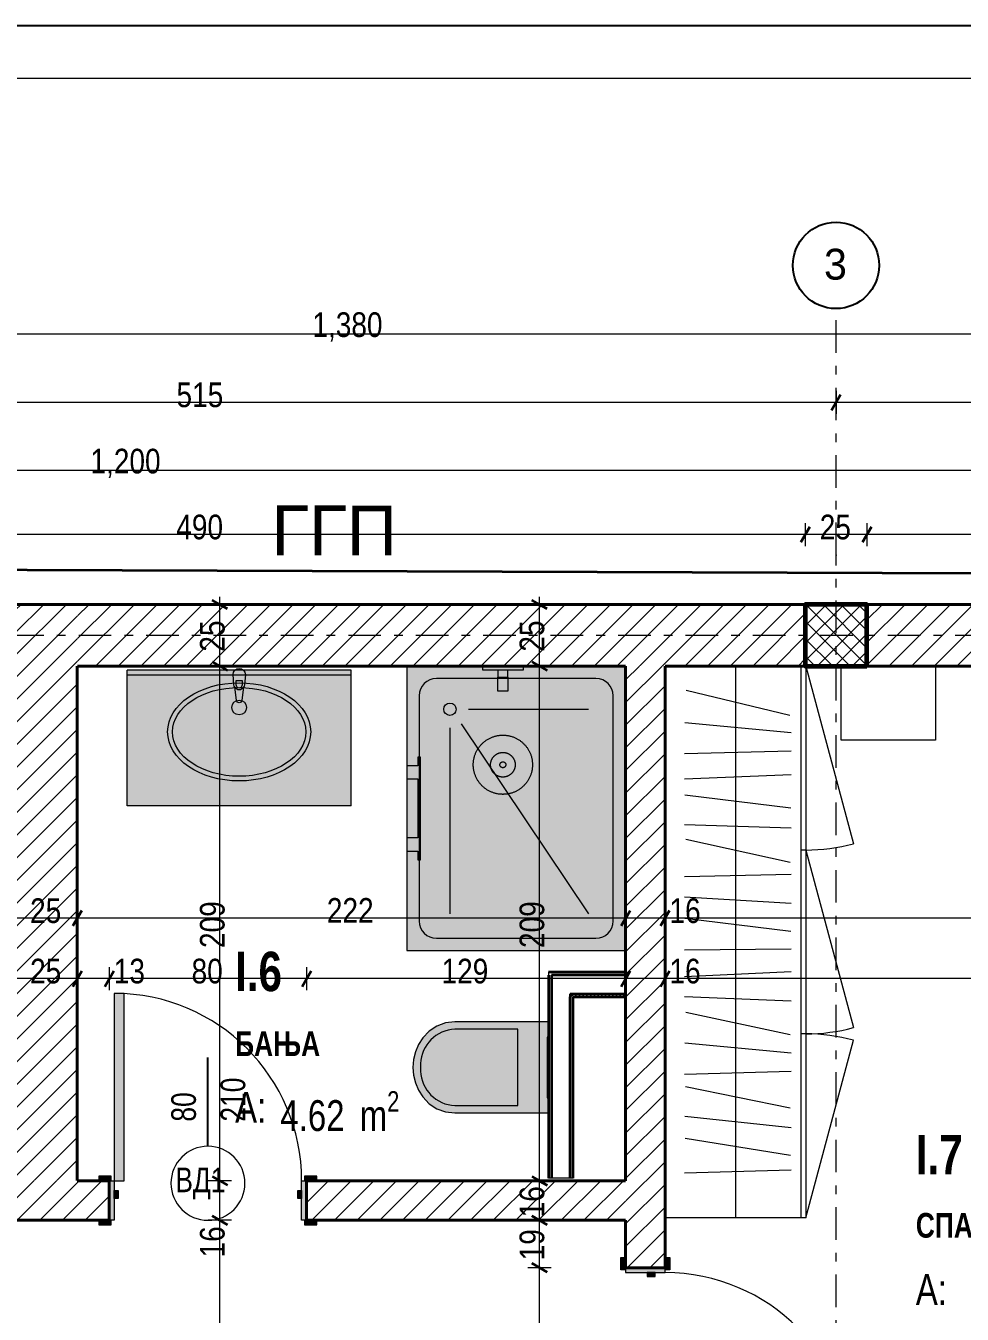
# Model space of a CAD drawing. Extents: x 1230 to 300706, y -1407 to 36108.
# Drawn here: x 66690 to 70488, y 11849 to 17075 of the extents above; entities that cross this region are included whole.
import ezdxf

# ---------------------------------------------------------------- set-up
doc = ezdxf.new("R2010")
doc.units = 0
doc.header["$LTSCALE"] = 5
doc.header["$MEASUREMENT"] = 0
doc.set_wipeout_variables(frame=1)
for name, pattern in [('- Двойно прекъснати линии', [1093.611073, 529.166651, -211.666656, 141.111112, -211.666656]), ('Wipeout_Contour', [100000, 0, -100000]), ('Скрита линия (1)', [317.5, 211.666667, -105.833333])]:
    doc.linetypes.add(name, pattern=pattern)
for name, color, linetype, lineweight in [('1', 255, 'Continuous', 13), ('101', 253, 'Continuous', 15), ('177', 7, 'Continuous', 15), ('2', 8, 'Continuous', 15), ('27', 7, 'Continuous', 40), ('4', 43, 'Continuous', 20), ('46', 9, 'Continuous', 35), ('47', 7, 'Continuous', 60), ('5', 7, 'Continuous', 25), ('7', 7, 'Continuous', 25), ('75', 165, 'Continuous', 20), ('85', 254, 'Continuous', 20), ('dimenzija', 7, 'Continuous', 13), ('gradezna_linija', 7, 'Continuous', 53), ('Pecat', 7, 'Continuous', 25), ('U-3.2 LINIJA NA PARCELA', 82, 'Continuous', 50)]:
    doc.layers.add(name, color=color, linetype=linetype, lineweight=lineweight)
for name, color, linetype, lineweight, true_color in [('160', 7, 'Continuous', 35, 0xb4a35c), ('168', 7, 'Continuous', 15, 0x5e5e5e), ('179', 7, 'Continuous', 0, 0xb7d9ff), ('184', 7, 'Continuous', 0, 0xe8e8e8), ('3', 7, 'Continuous', 18, 0x7c7c7c), ('45', 7, 'Continuous', 35, 0x404040), ('89', 7, 'Continuous', 20, 0x111111)]:
    doc.layers.add(name, color=color, linetype=linetype, lineweight=lineweight, true_color=true_color)
doc.layers.add('4 _ - Фрагмент - Чертежи.2D Elements', color=7, linetype='Continuous')
doc.layers.add('7 _ - Основни елементи.2D Elements', color=7, linetype='Continuous')
doc.styles.add('GENERATED_STYLE_4', font='arial.ttf')
doc.styles.add('GENERATED_STYLE_5', font='arialbd.ttf')
doc.styles.add('GENERATED_STYLE_6', font='Cambria Math.ttf')
doc.styles.add('PECAT', font='arial.ttf', dxfattribs={"height": 1.5})
pattern_1 = [(45, (4240.815, 9842.58), (-45.96194, 45.96194), [])]
pattern_2 = [(0, (4240.82, 9842.58), (0, 100), [0, -15])]

# ---------------------------------------------------------------- blocks, each defined once
blk = doc.blocks.new('A$C7bff3a25')
at = {"layer": 'gradezna_linija', "linetype": 'Continuous', "lineweight": 35}
blk.add_lwpolyline([(27.4767, 15.5431), (28.7793, 14.3009), (33.5412, 19.2943), (32.2385, 20.5366), (23.5543, 28.8181), (18.7924, 23.8247)], close=True, dxfattribs=at).dxf.unprotected_set("ltscale", 0)
at = {"layer": 'U-3.2 LINIJA NA PARCELA', "color": 84, "linetype": 'Continuous', "lineweight": 35, "true_color": 0x2aa800}
blk.add_lwpolyline([(35.2013, 17.8534), (21.8631, 30.663)], dxfattribs=at)
at = {"layer": 'Pecat', "color": 84, "true_color": 0x2aa800, "style": 'PECAT'}
blk.add_text('ГГП', height=0.20214, rotation=316.3675, dxfattribs=at).set_placement((28.4574, 24.4178))

msp = doc.modelspace()

# ---------------------------------------------------------------- hatches: boundary and pattern name
at = {"layer": '177', "linetype": 'Continuous', "lineweight": 15}
h = msp.add_hatch(dxfattribs=at)
h.set_pattern_fill('8_ГИПС_02_0001', color=256, scale=50, style=0, pattern_type=2)
h.set_pattern_definition(pattern_2)
h.paths.add_polyline_path([(68897.8, 13148.5), (68909.8, 13136.5), (68909.8, 13148.5)])
at = {"layer": '179', "linetype": 'Continuous', "lineweight": 0}
for points in [[(68235.3, 14478.1), (68235.3, 13324.1), (69122.4, 13324.1), (69122.4, 14478.1)], [(68541.8, 14478.1), (68541.8, 14463.1), (68604.8, 14463.1), (68604.8, 14433.1), (68602.8, 14433.1), (68602.8, 14378.1), (68646.8, 14378.1), (68646.8, 14433.1), (68644.8, 14433.1), (68644.8, 14463.1), (68707.8, 14463.1), (68707.8, 14478.1)], [(68009.8, 13911.5), (68009.8, 14461.5), (67101, 14461.5), (67101, 13911.5)], [(67580.4, 14444, 1), (67530.4, 14444), (67534.4, 14402.1, 0.12102), (67537.7, 14392.6), (67544.3, 14339.6, 0.882566), (67566.5, 14339.6), (67573.1, 14392.6, 0.12102), (67576.4, 14402.1)], [(68290.3, 13693.1), (68290.3, 14109.1), (68279.3, 14109.1), (68279.3, 14074.1), (68235.3, 14074.1), (68235.3, 14021.1), (68279.3, 14021.1), (68279.3, 13781.1), (68235.3, 13781.1), (68235.3, 13728.1), (68279.3, 13728.1), (68279.3, 13693.1)], [(68429.8, 12665.7), (68809.8, 12665.7), (68809.8, 13035.7), (68429.8, 13035.7), (68392.4, 13031.4), (68357.1, 13018.5), (68325.7, 12998), (68299.8, 12970.7), (68282.6, 12943.5), (68270, 12913.9), (68262.4, 12882.7), (68259.8, 12850.7), (68262.4, 12818.7), (68270, 12787.5), (68282.6, 12757.9), (68299.8, 12730.7), (68325.7, 12703.4), (68357.1, 12682.9), (68392.4, 12670)], [(68809.8, 12727.7), (68809.8, 12973.7), (68804.8, 12973.7), (68804.8, 12727.7)]]:
    msp.add_hatch(color=256, dxfattribs=at).paths.add_polyline_path(points)

# ---------------------------------------------------------------- linework, layer by layer
at = {"layer": '1', "linetype": '- Двойно прекъснати линии', "lineweight": 13, "ltscale": 0.05}
msp.add_line((69975.8, 14928.4), (69975.8, 15928.4), dxfattribs=at)
at = {"layer": '1', "linetype": '- Двойно прекъснати линии', "lineweight": 13}
msp.add_point((69975.8, 14928.4), dxfattribs=at)
msp.add_point((69975.8, 14928.4), dxfattribs=at)
at = {"layer": '101', "linetype": 'Continuous', "lineweight": 15}
for p, q in [((67088.8, 13150.7), (67048.8, 13150.7)), ((67088.8, 12390.7), (67088.8, 13150.7)), ((67064.8, 12350.7), (67064.8, 12318.7)), ((67792.8, 12318.7), (67792.8, 12350.7)), ((69210.4, 12002.1), (69242.4, 12002.1))]:
    msp.add_line(p, q, dxfattribs=at)
at = {"layer": '160', "linetype": 'Continuous', "lineweight": 35}
for p, q in [((68821.8, 13224.5), (68821.8, 13148.5)), ((68897.8, 13224.5), (68821.8, 13224.5)), ((68821.8, 13224.5), (68821.8, 13148.5)), ((68897.8, 13148.5), (68897.8, 13136.5)), ((68897.8, 13148.5), (68897.8, 13136.5))]:
    msp.add_line(p, q, dxfattribs=at)
at = {"layer": '177', "linetype": 'Continuous', "lineweight": 15, "flags": 128}
msp.add_lwpolyline([(68809.8, 13236.5), (68809.8, 13224.5)], dxfattribs=at)
at = {"layer": '2', "linetype": 'Continuous', "lineweight": 15, "flags": 128}
msp.add_lwpolyline([(67278.8, 12380.7, 1), (67578.8, 12380.7, 1)], format="xyb", close=True, dxfattribs=at)
at = {"layer": '4', "linetype": 'Continuous', "lineweight": 20}
for p, q in [((69567.9, 14478.1), (69567.9, 12240.7)), ((69833.5, 14478.1), (69833.5, 12240.7)), ((69853.5, 14478.1), (69833.5, 14478.1)), ((69853.5, 14478.1), (70046.6, 13757.7)), ((69996.4, 14178.1), (69996.4, 14478.1)), ((69996.4, 14478.1), (70378.7, 14478.1)), ((70378.7, 14478.1), (70378.7, 14178.1)), ((69788.4, 14277.3), (69367.5, 14379)), ((69793.5, 14207.5), (69362.4, 14248.8)), ((70378.7, 14178.1), (69996.4, 14178.1)), ((69794.4, 14133.7), (69361.5, 14122.6)), ((69794.3, 14036.6), (69361.6, 14019.7)), ((69792.8, 13901.5), (69363.1, 13954.8)), ((69794.3, 13821.3), (69361.5, 13835)), ((69789.3, 13681), (69366.6, 13775.3)), ((69853.5, 13732.3), (69833.5, 13732.3)), ((69853.5, 13732.3), (70046.6, 13011.9)), ((69794.4, 13632.6), (69361.5, 13623.7)), ((69794.1, 13515.2), (69361.8, 13541.1)), ((69792.9, 13401.8), (69363, 13454.5)), ((69794.5, 13329.9), (69361.4, 13326.4)), ((69794.2, 13238.1), (69361.7, 13218.2)), ((69794.3, 13119.6), (69361.6, 13136.7)), ((69789.6, 12982.6), (69366.3, 13073.7)), ((69853.5, 12986.5), (69833.5, 12986.5)), ((69853.5, 12240.7), (70046.6, 12961.1)), ((69793.5, 12907.7), (69362.4, 12948.6)), ((69794.4, 12834.1), (69361.5, 12822.2)), ((69790, 12684.6), (69365.9, 12771.7)), ((69793.3, 12605.4), (69362.6, 12650.9)), ((69791.7, 12493.7), (69364.2, 12562.6)), ((69794.4, 12434.3), (69361.5, 12422))]:
    msp.add_line(p, q, dxfattribs=at)
at = {"layer": '4', "linetype": 'Continuous', "lineweight": 20, "flags": 128}
msp.add_lwpolyline([(69853.5, 14478.1), (69853.5, 12240.7), (69282.4, 12240.7), (69282.4, 14478.1)], close=True, dxfattribs=at)
at = {"layer": '4', "linetype": 'Continuous', "lineweight": 20}
for centre, start, end in [((69853.5, 14478.1), 270, 285), ((69853.5, 13732.3), 270, 285), ((69853.5, 12240.7), 75, 90)]:
    msp.add_arc(centre, 745.8, start, end, dxfattribs=at)
at = {"layer": '4 _ - Фрагмент - Чертежи.2D Elements', "linetype": 'Continuous', "lineweight": 25, "ltscale": 0.01}
msp.add_lwpolyline([(77766.9, 17075.4), (56766.9, 17075.4)], dxfattribs=at)
at = {"layer": '45', "linetype": 'Continuous', "lineweight": 35}
for p, q in [((69957.7, 15516.7), (69993.8, 15579.2)), ((69833.1, 14980.5), (69869.2, 15043)), ((70083.1, 14980.5), (70119.2, 15043)), ((67010.8, 13179.4), (67046.9, 13241.9)), ((67810.8, 13179.4), (67846.9, 13241.9)), ((67445.7, 12408.7), (67508.2, 12372.7)), ((67445.7, 12248.7), (67508.2, 12212.7)), ((68741.9, 12056.2), (68804.4, 12020.1))]:
    msp.add_line(p, q, dxfattribs=at)
at = {"layer": '5', "linetype": 'Continuous', "lineweight": 25}
msp.add_line((67428.8, 12530.7), (67428.8, 12890.7), dxfattribs=at)
at = {"layer": '7', "linetype": 'Continuous', "lineweight": 25}
msp.add_circle((69975.8, 16103.4), 175, dxfattribs=at)
at = {"layer": '75', "linetype": 'Continuous', "lineweight": 20}
for p, q in [((68009.8, 14461.5), (67101, 14461.5)), ((67101, 13911.5), (67101, 14461.5)), ((68009.8, 14441.5), (67101, 14441.5)), ((68009.8, 13911.5), (68009.8, 14461.5)), ((69002.4, 14428.1), (68355.3, 14428.1)), ((68604.8, 14463.1), (68644.8, 14463.1)), ((68604.8, 14433.1), (68644.8, 14433.1)), ((67541.8, 14419.1), (67541.8, 14404.2)), ((67569, 14419.1), (67541.8, 14419.1)), ((67569, 14404.2), (67569, 14419.1)), ((68285.3, 14358.1), (68285.3, 13444.1)), ((69072.4, 13444.1), (69072.4, 14358.1)), ((68485.3, 14303.1), (68972.4, 14303.1)), ((68410.3, 14228.1), (68410.3, 13474.1)), ((68456, 14243.7), (68972.4, 13474.1)), ((68009.8, 13911.5), (67101, 13911.5)), ((68355.3, 13374.1), (69002.4, 13374.1)), ((68684.9, 13005.7), (68429.9, 13005.7)), ((68684.9, 12850.7), (68684.9, 13005.7)), ((68290.6, 12866.3), (68290.6, 12835.1)), ((68684.9, 12695.7), (68684.9, 12850.7)), ((68429.9, 12695.7), (68684.9, 12695.7))]:
    msp.add_line(p, q, dxfattribs=at)
at = {"layer": '75', "linetype": 'Continuous', "lineweight": 20, "flags": 128}
for points in [[(68235.3, 14478.1), (68235.3, 13324.1), (69122.4, 13324.1), (69122.4, 14478.1)], [(68541.8, 14478.1), (68541.8, 14463.1), (68604.8, 14463.1), (68604.8, 14433.1), (68602.8, 14433.1), (68602.8, 14378.1), (68646.8, 14378.1), (68646.8, 14433.1), (68644.8, 14433.1), (68644.8, 14463.1), (68707.8, 14463.1), (68707.8, 14478.1)], [(68290.3, 13693.1), (68290.3, 14109.1), (68279.3, 14109.1), (68279.3, 14074.1), (68235.3, 14074.1), (68235.3, 14021.1), (68279.3, 14021.1), (68279.3, 13781.1), (68235.3, 13781.1), (68235.3, 13728.1), (68279.3, 13728.1), (68279.3, 13693.1)], [(68429.8, 12665.7), (68809.8, 12665.7), (68809.8, 13035.7), (68429.8, 13035.7), (68392.4, 13031.4), (68357.1, 13018.5), (68325.7, 12998), (68299.8, 12970.7), (68282.6, 12943.5), (68270, 12913.9), (68262.4, 12882.7), (68259.8, 12850.7), (68262.4, 12818.7), (68270, 12787.5), (68282.6, 12757.9), (68299.8, 12730.7), (68325.7, 12703.4), (68357.1, 12682.9), (68392.4, 12670)], [(68809.8, 12727.7), (68809.8, 12973.7), (68804.8, 12973.7), (68804.8, 12727.7)]]:
    msp.add_lwpolyline(points, close=True, dxfattribs=at)
msp.add_lwpolyline([(67580.4, 14444), (67576.4, 14402.1, -0.12102), (67573.1, 14392.6), (67566.5, 14339.6, -0.882566), (67544.3, 14339.6), (67537.7, 14392.6, -0.12102), (67534.4, 14402.1), (67530.4, 14444, -1)], format="xyb", close=True, dxfattribs=at)
at = {"layer": '75', "linetype": 'Continuous', "lineweight": 20}
for centre, radius in [((67555.4, 14310.3), 30), ((68410.3, 14303.1), 25)]:
    msp.add_circle(centre, radius, dxfattribs=at)
at = {"layer": '75', "linetype": 'Скрита линия (1)', "lineweight": 20}
for radius in [120, 50, 12]:
    msp.add_circle((68624.8, 14078.1), radius, dxfattribs=at)
at = {"layer": '75', "linetype": 'Continuous', "lineweight": 20}
for centre, radius, start, end in [((68355.3, 14358.1), 70, 90, 180), ((69002.4, 14358.1), 70, 0, 90), ((67555.4, 14404), 21.1, 212.771, 327.229), ((67555.4, 14404.2), 13.6, 180, 0), ((68355.3, 13444.1), 70, 180, 270), ((69002.4, 13444.1), 70, 270, 0), ((68436.7, 12859.6), 146.2, 92.66, 177.3883), ((68436.7, 12841.8), 146.2, 182.6117, 267.34)]:
    msp.add_arc(centre, radius, start, end, dxfattribs=at)
for major_axis, ratio in [((290, 0), 0.686667), ((270, 0), 0.666667)]:
    msp.add_ellipse((67555.4, 14211.5), major_axis=major_axis, ratio=ratio, dxfattribs=at)
at = {"layer": '85', "linetype": 'Continuous', "lineweight": 20, "ltscale": 0.05}
for p, q in [((74901.1, 15824.6), (61101.1, 15824.6)), ((69975.8, 15594.8), (69975.8, 15501)), ((69975.8, 15547.9), (64825.8, 15547.9)), ((72975.8, 15547.9), (69975.8, 15547.9)), ((73101.1, 15271.2), (61101.1, 15271.2)), ((69851.1, 15058.6), (69851.1, 14964.9)), ((70101.1, 15058.6), (70101.1, 14964.9)), ((69851.1, 15011.8), (64948.8, 15011.8)), ((70101.1, 15011.8), (69851.1, 15011.8)), ((72851.1, 15011.8), (70101.1, 15011.8)), ((67028.8, 13257.5), (67028.8, 13163.8)), ((67828.8, 13257.5), (67828.8, 13163.8)), ((67828.8, 13210.6), (67028.8, 13210.6)), ((67523.8, 12390.7), (67430.1, 12390.7)), ((67477, 12230.7), (67477, 12390.7)), ((67523.8, 12230.7), (67430.1, 12230.7)), ((67477, 11128.1), (67477, 12230.7)), ((68820, 12038.1), (68726.3, 12038.1)), ((68773.2, 11238.1), (68773.2, 12038.1))]:
    msp.add_line(p, q, dxfattribs=at)
at = {"layer": '89', "linetype": 'Continuous', "lineweight": 20, "flags": 128}
msp.add_lwpolyline([(73101.1, 7828.1), (74901.1, 7828.1), (74901.1, 14728.1), (73101.1, 14728.1), (61101.1, 14728.1), (61101.1, 7828.1)], close=True, dxfattribs=at)

# ---------------------------------------------------------------- texts
at = {"layer": '1', "linetype": 'Continuous', "lineweight": 13, "attachment_point": 1}
for s, insert, char_height, style in [('\\A1;{\\pql;\\pt0;\\fCentury Gothic|b0|i0|c0|p34;3}', (69927, 16170.9), 125, 'GENERATED_STYLE_6'), ('\\A1;{\\W0.800000x;\\pql;\\pt0;\\fCentury Gothic|b1|i0|c204|p34;I.6}', (67538.8, 13319.8), 160, 'GENERATED_STYLE_5'), ('\\A1;{\\W0.800000x;\\pql;\\pt0,1;\\fCentury Gothic|b0|i0|c204|p34;4.62\\fCentury Gothic|b0|i0|c204|p34;\\A1{\\H.66x;\\S^  ;}\\fCentury Gothic|b0|i0|c204|p34; m\\fCentury Gothic|b0|i0|c204|p34;\\A1{\\H.66x;\\S2^  ;}}', (67722.4, 12754.2), 125, 'GENERATED_STYLE_4'), ('\\A1;{\\W0.800000x;\\pql;\\pt0;\\fCentury Gothic|b0|i0|c204|p34;A: }', (67538.8, 12751.1), 125, 'GENERATED_STYLE_4'), ('\\A1;{\\W0.800000x;\\pql;\\pt0;\\fCentury Gothic|b1|i0|c204|p34;I.7}', (70299.4, 12576.8), 160, 'GENERATED_STYLE_5'), ('\\A1;{\\W0.800000x;\\pql;\\pt0;\\fCentury Gothic|b0|i0|c204|p34;A: }', (70299.4, 12012.1), 125, 'GENERATED_STYLE_4')]:
    msp.add_mtext(s, dxfattribs=dict(at, insert=insert, char_height=char_height, style=style))
at = {"layer": '46', "linetype": 'Continuous', "lineweight": 35, "char_height": 100}
for s, insert, attachment_point, style in [('\\A1;{\\W0.850000x;\\pql;\\fCentury Gothic|b0|i0|c0|p34;1,380}', (67852.3, 15794.5), 7, 'GENERATED_STYLE_6'), ('\\A1;{\\W0.850000x;\\pql;\\fCentury Gothic|b0|i0|c0|p34;515}', (67301.2, 15527.1), 7, 'GENERATED_STYLE_6'), ('\\A1;{\\W0.850000x;\\pql;\\fCentury Gothic|b0|i0|c0|p34;1,200}', (66952.3, 15241.1), 7, 'GENERATED_STYLE_6'), ('\\A1;{\\W0.850000x;\\pql;\\fCentury Gothic|b0|i0|c0|p34;490}', (67300.4, 14991), 7, 'GENERATED_STYLE_6'), ('\\A1;{\\W0.850000x;\\pql;\\fCentury Gothic|b0|i0|c0|p34;25}', (69909.7, 14991), 7, 'GENERATED_STYLE_6'), ('\\A1;{\\W0.850000x;\\pql;\\fCentury Gothic|b0|i0|c0|p34;222}', (67911, 13437.4), 7, 'GENERATED_STYLE_6'), ('\\A1;{\\W0.850000x;\\pql;\\fCentury Gothic|b0|i0|c0|p34;16}', (69300.4, 13434.9), 7, 'GENERATED_STYLE_6'), ('\\A1;{\\W0.850000x;\\pql;\\fCentury Gothic|b0|i0|c0|p34;13}', (67046.9, 13189.9), 7, 'GENERATED_STYLE_6'), ('\\A1;{\\W0.850000x;\\pql;\\fCentury Gothic|b0|i0|c0|p34;80}', (67362.4, 13189.9), 7, 'GENERATED_STYLE_6'), ('\\A1;{\\W0.850000x;\\pql;\\fCentury Gothic|b0|i0|c0|p34;129}', (68376, 13189.9), 7, 'GENERATED_STYLE_6'), ('\\A1;{\\W0.850000x;\\pql;\\fCentury Gothic|b0|i0|c0|p34;16}', (69300.4, 13189.9), 7, 'GENERATED_STYLE_6'), ('\\A1;{\\W0.800000x;\\pql;\\pt0;\\fCentury Gothic|b1|i0|c204|p34;БАЊА}', (67538.8, 12996.5), 1, 'GENERATED_STYLE_5'), ('\\A1;{\\W0.800000x;\\pql;\\pt0;\\fCentury Gothic|b1|i0|c204|p34;СПАЛНА СОБА}', (70299.4, 12260.1), 1, 'GENERATED_STYLE_5')]:
    msp.add_mtext(s, dxfattribs=dict(at, insert=insert, attachment_point=attachment_point, style=style))
at = {"layer": '46', "linetype": 'Continuous', "lineweight": 35, "char_height": 100, "attachment_point": 7, "rotation": 90, "style": 'GENERATED_STYLE_6'}
for s, insert in [('\\A1;{\\W0.850000x;\\pql;\\fCentury Gothic|b0|i0|c0|p34;209}', (67497.7, 13334.8)), ('\\A1;{\\W0.850000x;\\pql;\\fCentury Gothic|b0|i0|c0|p34;209}', (68793.9, 13334.8)), ('\\A1;{\\W0.850000x;\\pql;\\fCentury Gothic|b0|i0|c0|p34;16}', (67497.7, 12079.8)), ('\\A1;{\\W0.850000x;\\pql;\\fCentury Gothic|b0|i0|c0|p34;19}', (68793.9, 12068))]:
    msp.add_mtext(s, dxfattribs=dict(at, insert=insert))
at = {"layer": '7', "linetype": 'Continuous', "lineweight": 25, "char_height": 100, "attachment_point": 7, "rotation": 90, "style": 'GENERATED_STYLE_4'}
for s, insert in [('\\A1;{\\W0.800000x;\\pql;\\pt1;\\fCentury Gothic|b0|i0|c204|p34;210}', (67581.4, 12630.7)), ('\\A1;{\\W0.800000x;\\pql;\\pt1;\\fCentury Gothic|b0|i0|c204|p34;80}', (67381.4, 12630.7))]:
    msp.add_mtext(s, dxfattribs=dict(at, insert=insert))
at = {"layer": '7', "linetype": 'Continuous', "lineweight": 25, "insert": (67296.6, 12315.5), "char_height": 100, "attachment_point": 7, "style": 'GENERATED_STYLE_4'}
msp.add_mtext('\\A1;{\\W0.800000x;\\pql;\\pt1;\\fCentury Gothic|b0|i0|c204|p34;ВД1}', dxfattribs=at)

# ---------------------------------------------------------------- next in the draw order: wipeouts: each hides what was drawn before it
at = {"linetype": 'Wipeout_Contour', "lineweight": 0, "ltscale": 1358.580623}
msp.add_wipeout([(66898.8, 14728.1), (66898.8, 14478.1), (69851.1, 14478.1), (69851.1, 14728.1)], dxfattribs=at)
at = {"linetype": 'Wipeout_Contour', "lineweight": 0, "ltscale": 1537.690303}
msp.add_wipeout([(72851.1, 14728.1), (70101.1, 14728.1), (70101.1, 14478.1), (72851.1, 14478.1)], dxfattribs=at)

# ---------------------------------------------------------------- next in the draw order: hatches: boundary and pattern name
at = {"layer": '168', "linetype": 'Continuous', "lineweight": 15}
h = msp.add_hatch(dxfattribs=at)
h.set_pattern_fill('COMMON_BRICK_0001', color=256, scale=50, style=0, pattern_type=2)
h.set_pattern_definition(pattern_1)
h.paths.add_polyline_path([(66898.8, 14728.1), (66898.8, 14478.1), (69851.1, 14478.1), (69851.1, 14728.1)])
h = msp.add_hatch(dxfattribs=at)
h.set_pattern_fill('COMMON_BRICK_0001', color=256, scale=50, style=0, pattern_type=2)
h.set_pattern_definition(pattern_1)
h.paths.add_polyline_path([(72851.1, 14728.1), (70101.1, 14728.1), (70101.1, 14478.1), (72851.1, 14478.1)])

# ---------------------------------------------------------------- next in the draw order: linework, layer by layer
at = {"layer": '27', "linetype": 'Continuous', "lineweight": 40, "flags": 128}
for points in [[(69851.1, 14728.1), (66898.8, 14728.1)], [(72851.1, 14728.1), (70101.1, 14728.1)], [(66898.8, 14478.1), (69122.4, 14478.1)], [(69282.4, 14478.1), (69851.1, 14478.1)], [(70101.1, 14478.1), (72851.1, 14478.1)]]:
    msp.add_lwpolyline(points, dxfattribs=at)
at = {"layer": '45', "linetype": 'Continuous', "lineweight": 35}
for p, q in [((67508.2, 14710.1), (67445.7, 14746.2)), ((68804.4, 14710.1), (68741.9, 14746.2)), ((67445.7, 14496.2), (67508.2, 14460.1)), ((68741.9, 14496.2), (68804.4, 14460.1))]:
    msp.add_line(p, q, dxfattribs=at)
at = {"layer": '85', "linetype": 'Continuous', "lineweight": 20, "ltscale": 0.05}
for p, q in [((67477, 14728.1), (67477, 14758.7)), ((68773.2, 14728.1), (68773.2, 14758.7)), ((67523.8, 14728.1), (67430.1, 14728.1)), ((67477, 14478.1), (67477, 14728.1)), ((68820, 14728.1), (68726.3, 14728.1)), ((68773.2, 14478.1), (68773.2, 14728.1)), ((67523.8, 14478.1), (67430.1, 14478.1)), ((67477, 12390.7), (67477, 14478.1)), ((68820, 14478.1), (68726.3, 14478.1))]:
    msp.add_line(p, q, dxfattribs=at)

# ---------------------------------------------------------------- next in the draw order: texts
at = {"layer": '46', "linetype": 'Continuous', "lineweight": 35, "char_height": 100, "attachment_point": 7, "rotation": 90, "style": 'GENERATED_STYLE_6'}
for insert in [(67497.7, 14536.7), (68793.9, 14536.7)]:
    msp.add_mtext('\\A1;{\\W0.850000x;\\pql;\\fCentury Gothic|b0|i0|c0|p34;25}', dxfattribs=dict(at, insert=insert))

# ---------------------------------------------------------------- next in the draw order: wipeouts: each hides what was drawn before it
at = {"linetype": 'Wipeout_Contour', "lineweight": 0, "ltscale": 1209.500862}
msp.add_wipeout([(66898.8, 12390.7), (66898.8, 14728.1), (66648.8, 14728.1), (66648.8, 12390.7)], dxfattribs=at)
at = {"linetype": 'Wipeout_Contour', "lineweight": 0, "ltscale": 1446.459346}
msp.add_wipeout([(70101.1, 14478.1), (70101.1, 14728.1), (69851.1, 14728.1), (69851.1, 14478.1)], dxfattribs=at)
at = {"linetype": 'Wipeout_Contour', "lineweight": 0, "ltscale": 1330.079207}
msp.add_wipeout([(69122.4, 14478.1), (69122.4, 12038.1), (69282.4, 12038.1), (69282.4, 14478.1)], dxfattribs=at)

# ---------------------------------------------------------------- next in the draw order: hatches: boundary and pattern name
at = {"layer": '1', "linetype": 'Continuous', "lineweight": 13}
h = msp.add_hatch(dxfattribs=at)
h.set_pattern_fill('1_БЕТОН_СГЛОБЯЕМИ_ЕЛЕМЕН_E7', color=256, scale=50, style=0, pattern_type=2)
h.set_pattern_definition([(45, (4240.815, 9842.58), (-35.35534, 35.35534), []), (135, (4240.815, 9842.58), (35.35534, 35.35534), [])])
h.paths.add_polyline_path([(70101.1, 14478.1), (70101.1, 14728.1), (69851.1, 14728.1), (69851.1, 14478.1)])
at = {"layer": '168', "linetype": 'Continuous', "lineweight": 15}
h = msp.add_hatch(dxfattribs=at)
h.set_pattern_fill('COMMON_BRICK_0001', color=256, scale=50, style=0, pattern_type=2)
h.set_pattern_definition(pattern_1)
h.paths.add_polyline_path([(66898.8, 12390.7), (66898.8, 14728.1), (66648.8, 14728.1), (66648.8, 12390.7)])
h = msp.add_hatch(dxfattribs=at)
h.set_pattern_fill('COMMON_BRICK_0001', color=256, scale=50, style=0, pattern_type=2)
h.set_pattern_definition(pattern_1)
h.paths.add_polyline_path([(69122.4, 14478.1), (69122.4, 12038.1), (69282.4, 12038.1), (69282.4, 14478.1)])
at = {"layer": '177', "linetype": 'Continuous', "lineweight": 15}
h = msp.add_hatch(dxfattribs=at)
h.set_pattern_fill('8_ГИПС_02_0001', color=256, scale=50, style=0, pattern_type=2)
h.set_pattern_definition(pattern_2)
h.paths.add_polyline_path([(68909.8, 13136.5), (69122.4, 13136.5), (69122.4, 13148.5), (68909.8, 13148.5)])
at = {"layer": '184', "linetype": 'Continuous', "lineweight": 0}
for points in [[(69103.4, 12030.1), (69122.4, 12030.1), (69122.4, 12080.1), (69103.4, 12080.1)], [(69282.4, 12030.1), (69301.4, 12030.1), (69301.4, 12080.1), (69282.4, 12080.1)], [(69122.4, 12018.1), (69282.4, 12018.1), (69282.4, 12038.1), (69122.4, 12038.1)], [(69210.4, 12018.1), (69210.4, 12002.1), (69242.4, 12002.1), (69242.4, 12018.1)]]:
    msp.add_hatch(color=256, dxfattribs=at).paths.add_polyline_path(points)

# ---------------------------------------------------------------- next in the draw order: linework, layer by layer
at = {"layer": '1', "linetype": '- Двойно прекъснати линии', "lineweight": 13, "ltscale": 0.05}
for p, q in [((69975.8, 7503.9), (69975.8, 14928.4)), ((60616.4, 14603.1), (75301.9, 14603.1))]:
    msp.add_line(p, q, dxfattribs=at)
at = {"layer": '1', "linetype": 'Continuous', "lineweight": 13, "flags": 128}
msp.add_lwpolyline([(69122.4, 13148.5), (69122.4, 13224.5)], dxfattribs=at)
at = {"layer": '101', "linetype": 'Continuous', "lineweight": 15}
for p, q in [((69282.4, 12038.1), (69122.4, 12038.1)), ((69122.4, 12038.1), (69122.4, 12018.1)), ((69282.4, 12018.1), (69282.4, 12038.1)), ((69122.4, 12018.1), (69282.4, 12018.1)), ((69210.4, 12018.1), (69210.4, 12002.1)), ((69242.4, 12018.1), (69210.4, 12018.1)), ((69242.4, 12002.1), (69242.4, 12018.1))]:
    msp.add_line(p, q, dxfattribs=at)
msp.add_arc((69282.4, 11258.1), 760, 0, 90, dxfattribs=at)
at = {"layer": '160', "linetype": 'Continuous', "lineweight": 35}
for p, q in [((69122.4, 13224.5), (68897.8, 13224.5)), ((68897.8, 13148.5), (69122.4, 13148.5))]:
    msp.add_line(p, q, dxfattribs=at)
at = {"layer": '160', "linetype": 'Continuous', "lineweight": 35, "flags": 128}
for points in [[(69122.4, 13236.5), (68809.8, 13236.5)], [(68909.8, 13136.5), (69122.4, 13136.5)]]:
    msp.add_lwpolyline(points, dxfattribs=at)
at = {"layer": '177', "linetype": 'Continuous', "lineweight": 15, "flags": 128}
for points in [[(69122.4, 13224.5), (69122.4, 13236.5)], [(69122.4, 13136.5), (69122.4, 13148.5)]]:
    msp.add_lwpolyline(points, dxfattribs=at)
at = {"layer": '27', "linetype": 'Continuous', "lineweight": 40}
for p, q in [((69122.4, 12038.1), (69122.4, 12080.1)), ((69122.4, 12038.1), (69122.4, 12080.1)), ((69122.4, 12038.1), (69122.4, 12080.1)), ((69282.4, 12038.1), (69282.4, 12080.1)), ((69282.4, 12038.1), (69282.4, 12080.1)), ((69282.4, 12038.1), (69282.4, 12080.1)), ((69282.4, 12038.1), (69122.4, 12038.1)), ((69282.4, 12038.1), (69122.4, 12038.1)), ((69282.4, 12038.1), (69122.4, 12038.1))]:
    msp.add_line(p, q, dxfattribs=at)
at = {"layer": '27', "linetype": 'Continuous', "lineweight": 40, "flags": 128}
for points in [[(66898.8, 14728.1), (66648.8, 14728.1)], [(66898.8, 12390.7), (66898.8, 14478.1)], [(69122.4, 14478.1), (69122.4, 12390.7)], [(69282.4, 12038.1), (69282.4, 14478.1)], [(69122.4, 12230.7), (69122.4, 12038.1)]]:
    msp.add_lwpolyline(points, dxfattribs=at)
at = {"layer": '3', "linetype": 'Continuous', "lineweight": 18}
for p, q in [((69103.4, 12030.1), (69103.4, 12080.1)), ((69103.4, 12080.1), (69122.4, 12080.1)), ((69122.4, 12080.1), (69122.4, 12030.1)), ((69282.4, 12030.1), (69282.4, 12080.1)), ((69282.4, 12080.1), (69301.4, 12080.1)), ((69301.4, 12080.1), (69301.4, 12030.1)), ((69122.4, 12030.1), (69103.4, 12030.1)), ((69301.4, 12030.1), (69282.4, 12030.1))]:
    msp.add_line(p, q, dxfattribs=at)
at = {"layer": '45', "linetype": 'Continuous', "lineweight": 35}
for p, q in [((66880.8, 13424.4), (66916.9, 13486.9)), ((69104.3, 13424.4), (69140.4, 13486.9)), ((69264.3, 13424.4), (69300.4, 13486.9)), ((66880.8, 13179.4), (66916.9, 13241.9)), ((69104.3, 13179.4), (69140.4, 13241.9)), ((69264.3, 13179.4), (69300.4, 13241.9))]:
    msp.add_line(p, q, dxfattribs=at)
at = {"layer": '47', "linetype": 'Continuous', "lineweight": 60, "flags": 128}
msp.add_lwpolyline([(70101.1, 14478.1), (70101.1, 14728.1), (69851.1, 14728.1), (69851.1, 14478.1)], close=True, dxfattribs=at)
at = {"layer": '85', "linetype": 'Continuous', "lineweight": 20, "ltscale": 0.05}
for p, q in [((66898.8, 13502.5), (66898.8, 13408.8)), ((69122.4, 13502.5), (69122.4, 13408.8)), ((69282.4, 13502.5), (69282.4, 13408.8)), ((66898.8, 13455.7), (66648.8, 13455.7)), ((69122.4, 13455.7), (66898.8, 13455.7)), ((69282.4, 13455.7), (69122.4, 13455.7)), ((72851.1, 13455.7), (69282.4, 13455.7)), ((66898.8, 13257.5), (66898.8, 13163.8)), ((69122.4, 13257.5), (69122.4, 13163.8)), ((69282.4, 13257.5), (69282.4, 13163.8)), ((66898.8, 13210.6), (66648.8, 13210.6)), ((67028.8, 13210.6), (66898.8, 13210.6)), ((69122.4, 13210.6), (67828.8, 13210.6)), ((69282.4, 13210.6), (69122.4, 13210.6)), ((72851.1, 13210.6), (69282.4, 13210.6))]:
    msp.add_line(p, q, dxfattribs=at)

# ---------------------------------------------------------------- next in the draw order: texts
at = {"layer": '46', "linetype": 'Continuous', "lineweight": 35, "char_height": 100, "attachment_point": 7, "style": 'GENERATED_STYLE_6'}
for insert in [(66707.4, 13434.9), (66707.4, 13189.9)]:
    msp.add_mtext('\\A1;{\\W0.850000x;\\pql;\\fCentury Gothic|b0|i0|c0|p34;25}', dxfattribs=dict(at, insert=insert))

# ---------------------------------------------------------------- next in the draw order: wipeouts: each hides what was drawn before it
at = {"linetype": 'Wipeout_Contour', "lineweight": 0, "ltscale": 1115.430118}
msp.add_wipeout([(65800.8, 12390.7), (65800.8, 12230.7), (67028.8, 12230.7), (67028.8, 12390.7)], dxfattribs=at)
at = {"linetype": 'Wipeout_Contour', "lineweight": 0, "ltscale": 1234.886557}
msp.add_wipeout([(69122.4, 12390.7), (67828.8, 12390.7), (67828.8, 12230.7), (69122.4, 12230.7)], dxfattribs=at)

# ---------------------------------------------------------------- next in the draw order: hatches: boundary and pattern name
at = {"layer": '168', "linetype": 'Continuous', "lineweight": 15}
h = msp.add_hatch(dxfattribs=at)
h.set_pattern_fill('COMMON_BRICK_0001', color=256, scale=50, style=0, pattern_type=2)
h.set_pattern_definition(pattern_1)
h.paths.add_polyline_path([(65800.8, 12390.7), (65800.8, 12230.7), (67028.8, 12230.7), (67028.8, 12390.7)])
h = msp.add_hatch(dxfattribs=at)
h.set_pattern_fill('COMMON_BRICK_0001', color=256, scale=50, style=0, pattern_type=2)
h.set_pattern_definition(pattern_1)
h.paths.add_polyline_path([(69122.4, 12390.7), (67828.8, 12390.7), (67828.8, 12230.7), (69122.4, 12230.7)])
at = {"layer": '184', "linetype": 'Continuous', "lineweight": 0}
for points in [[(67048.8, 13150.7), (67048.8, 12390.7), (67088.8, 12390.7), (67088.8, 13150.7)], [(67036.8, 12409.7), (66986.8, 12409.7), (66986.8, 12390.7), (67036.8, 12390.7)], [(67028.8, 12230.7), (67048.8, 12230.7), (67048.8, 12390.7), (67028.8, 12390.7)], [(67808.8, 12230.7), (67828.8, 12230.7), (67828.8, 12390.7), (67808.8, 12390.7)], [(67820.8, 12390.7), (67870.8, 12390.7), (67870.8, 12409.7), (67820.8, 12409.7)], [(67048.8, 12350.7), (67048.8, 12318.7), (67064.8, 12318.7), (67064.8, 12350.7)], [(67808.8, 12318.7), (67808.8, 12350.7), (67792.8, 12350.7), (67792.8, 12318.7)], [(67036.8, 12230.7), (66986.8, 12230.7), (66986.8, 12211.7), (67036.8, 12211.7)], [(67820.8, 12211.7), (67870.8, 12211.7), (67870.8, 12230.7), (67820.8, 12230.7)]]:
    msp.add_hatch(color=256, dxfattribs=at).paths.add_polyline_path(points)

# ---------------------------------------------------------------- next in the draw order: linework, layer by layer
at = {"layer": '1', "linetype": 'Continuous', "lineweight": 13, "flags": 128}
msp.add_lwpolyline([(68897.8, 12400.7), (68821.8, 12400.7)], dxfattribs=at)
at = {"layer": '101', "linetype": 'Continuous', "lineweight": 15}
for p, q in [((67048.8, 13150.7), (67048.8, 12390.7)), ((67028.8, 12230.7), (67028.8, 12390.7)), ((67028.8, 12390.7), (67048.8, 12390.7)), ((67048.8, 12390.7), (67048.8, 12230.7)), ((67048.8, 12390.7), (67088.8, 12390.7)), ((67808.8, 12230.7), (67808.8, 12390.7)), ((67808.8, 12390.7), (67828.8, 12390.7)), ((67828.8, 12390.7), (67828.8, 12230.7)), ((67048.8, 12350.7), (67064.8, 12350.7)), ((67048.8, 12318.7), (67048.8, 12350.7)), ((67792.8, 12350.7), (67808.8, 12350.7)), ((67808.8, 12350.7), (67808.8, 12318.7)), ((67064.8, 12318.7), (67048.8, 12318.7)), ((67808.8, 12318.7), (67792.8, 12318.7)), ((67048.8, 12230.7), (67028.8, 12230.7)), ((67828.8, 12230.7), (67808.8, 12230.7))]:
    msp.add_line(p, q, dxfattribs=at)
msp.add_arc((67048.8, 12390.7), 760, 0, 90, dxfattribs=at)
at = {"layer": '160', "linetype": 'Continuous', "lineweight": 35}
for p, q in [((68821.8, 13148.5), (68821.8, 12400.7)), ((68897.8, 12400.7), (68897.8, 13136.5))]:
    msp.add_line(p, q, dxfattribs=at)
at = {"layer": '160', "linetype": 'Continuous', "lineweight": 35, "flags": 128}
for points in [[(68809.8, 13224.5), (68809.8, 12400.7)], [(68909.8, 12400.7), (68909.8, 13136.5)]]:
    msp.add_lwpolyline(points, dxfattribs=at)
at = {"layer": '177', "linetype": 'Continuous', "lineweight": 15, "flags": 128}
for points in [[(68821.8, 12400.7), (68809.8, 12400.7)], [(68909.8, 12400.7), (68897.8, 12400.7)]]:
    msp.add_lwpolyline(points, dxfattribs=at)
at = {"layer": '27', "linetype": 'Continuous', "lineweight": 40}
for p, q in [((67028.8, 12390.7), (66986.8, 12390.7)), ((67028.8, 12390.7), (66986.8, 12390.7)), ((67028.8, 12390.7), (66986.8, 12390.7)), ((67028.8, 12390.7), (67028.8, 12230.7)), ((67028.8, 12390.7), (67028.8, 12230.7)), ((67028.8, 12390.7), (67028.8, 12230.7)), ((67828.8, 12390.7), (67870.8, 12390.7)), ((67828.8, 12390.7), (67828.8, 12230.7)), ((67828.8, 12390.7), (67828.8, 12230.7)), ((67828.8, 12390.7), (67828.8, 12230.7)), ((67828.8, 12390.7), (67870.8, 12390.7)), ((67828.8, 12390.7), (67870.8, 12390.7)), ((67028.8, 12230.7), (66986.8, 12230.7)), ((67028.8, 12230.7), (66986.8, 12230.7)), ((67028.8, 12230.7), (66986.8, 12230.7)), ((67828.8, 12230.7), (67870.8, 12230.7)), ((67828.8, 12230.7), (67870.8, 12230.7)), ((67828.8, 12230.7), (67870.8, 12230.7))]:
    msp.add_line(p, q, dxfattribs=at)
at = {"layer": '27', "linetype": 'Continuous', "lineweight": 40, "flags": 128}
for points in [[(67028.8, 12390.7), (66898.8, 12390.7)], [(69122.4, 12390.7), (67828.8, 12390.7)], [(65800.8, 12230.7), (67028.8, 12230.7)], [(67828.8, 12230.7), (69122.4, 12230.7)]]:
    msp.add_lwpolyline(points, dxfattribs=at)
at = {"layer": '3', "linetype": 'Continuous', "lineweight": 18}
for p, q in [((67036.8, 12409.7), (66986.8, 12409.7)), ((66986.8, 12409.7), (66986.8, 12390.7)), ((66986.8, 12390.7), (67036.8, 12390.7)), ((67036.8, 12390.7), (67036.8, 12409.7)), ((67870.8, 12409.7), (67820.8, 12409.7)), ((67820.8, 12409.7), (67820.8, 12390.7)), ((67820.8, 12390.7), (67870.8, 12390.7)), ((67870.8, 12390.7), (67870.8, 12409.7)), ((67036.8, 12230.7), (66986.8, 12230.7)), ((66986.8, 12230.7), (66986.8, 12211.7)), ((67036.8, 12211.7), (67036.8, 12230.7)), ((67870.8, 12230.7), (67820.8, 12230.7)), ((67820.8, 12230.7), (67820.8, 12211.7)), ((67870.8, 12211.7), (67870.8, 12230.7)), ((66986.8, 12211.7), (67036.8, 12211.7)), ((67820.8, 12211.7), (67870.8, 12211.7))]:
    msp.add_line(p, q, dxfattribs=at)
at = {"layer": '45', "linetype": 'Continuous', "lineweight": 35}
for p, q in [((68741.9, 12408.7), (68804.4, 12372.7)), ((68804.4, 12212.7), (68741.9, 12248.7)), ((68741.9, 12248.7), (68804.4, 12212.7))]:
    msp.add_line(p, q, dxfattribs=at)
at = {"layer": '7 _ - Основни елементи.2D Elements', "linetype": 'Continuous', "lineweight": 20, "ltscale": 0.2, "flags": 128}
msp.add_lwpolyline([(58016.9, 16863.5), (77514.3, 16863.5), (77514.3, 2441), (58016.9, 2441)], close=True, dxfattribs=at)
at = {"layer": '85', "linetype": 'Continuous', "lineweight": 20, "ltscale": 0.05}
for p, q in [((68773.2, 12390.7), (68773.2, 14478.1)), ((68820, 12390.7), (68726.3, 12390.7)), ((68773.2, 12230.7), (68773.2, 12390.7)), ((68820, 12230.7), (68726.3, 12230.7)), ((68820, 12230.7), (68726.3, 12230.7)), ((68773.2, 12230.7), (68773.2, 12261.3)), ((68773.2, 12038.1), (68773.2, 12230.7)), ((68773.2, 12200.1), (68773.2, 12230.7))]:
    msp.add_line(p, q, dxfattribs=at)

# ---------------------------------------------------------------- next in the draw order: block references
at = {"layer": 'dimenzija', "ltscale": 50, "xscale": 1000, "yscale": 1000, "zscale": 1000, "rotation": 43.63995756689516}
msp.add_blockref('A$C7bff3a25', (63943.1, -22382.7), dxfattribs=at)

# ---------------------------------------------------------------- next in the draw order: texts
at = {"layer": '46', "linetype": 'Continuous', "lineweight": 35, "insert": (68793.9, 12242.4), "char_height": 100, "attachment_point": 7, "rotation": 90, "style": 'GENERATED_STYLE_6'}
msp.add_mtext('\\A1;{\\W0.850000x;\\pql;\\fCentury Gothic|b0|i0|c0|p34;16}', dxfattribs=at)

doc.saveas('drawing.dxf')
